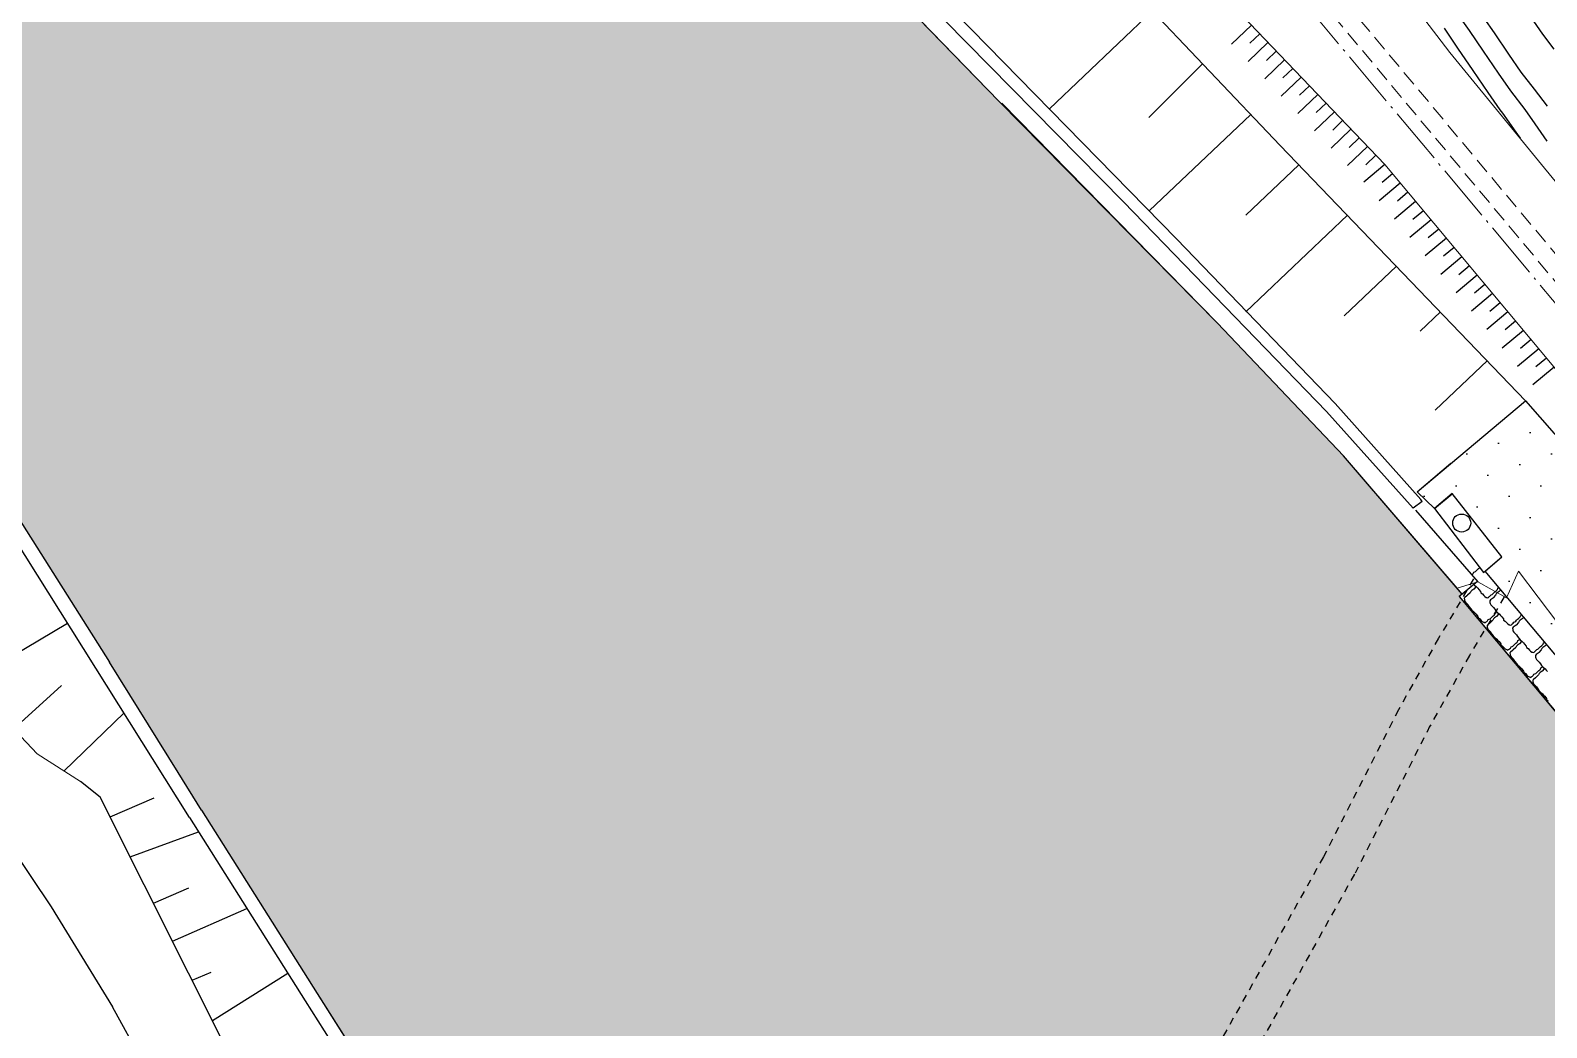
# Model space of a CAD drawing. Header units: millimetres. Extents: x -335 to 64136, y 248 to 109842.
# Drawn here: x 62411.9 to 62475, y 108526.3 to 108567.9 of the extents above; entities that cross this region are included whole.
import ezdxf

# ---------------------------------------------------------------- set-up
doc = ezdxf.new("R2010")
doc.units = ezdxf.units.MM
doc.header["$MEASUREMENT"] = 0
for name, pattern in [('ACAD_ISO04W100', [30, 24, -3, 0, -3]), ('DASHED', [2.25, 2, -0.25]), ('DOT', [0.55, 0.3, -0.25]), ('NASCOSTA', [9.525, 6.35, -3.175])]:
    doc.linetypes.add(name, pattern=pattern)
for name, color, linetype in [('Bâti', 7, 'Continuous'), ('colore lago', 131, 'Continuous'), ('GéoSEBESélec', 6, 'Continuous'), ('Limite fiume', 6, 'Continuous'), ('LIN010TR', 2, 'NASCOSTA'), ('LIN018CO', 6, 'Continuous'), ('LIN018TR', 6, 'NASCOSTA'), ('LIN025CO', 7, 'Continuous'), ('pendenze', 2, 'Continuous'), ('sezioni', 7, 'Continuous'), ('Strade', 7, 'Continuous'), ('TalusHautBas', 7, 'Continuous')]:
    doc.layers.add(name, color=color, linetype=linetype)
doc.layers.add('Colori bordi', color=5, linetype='Continuous', plot=False)
doc.layers.add('no_plot', color=5, linetype='Continuous', plot=False)

# ---------------------------------------------------------------- blocks, each defined once
blk = doc.blocks.new('CIRCLE')
at = {"color": 0}
blk.add_circle((0, 0), 0.375, dxfattribs=at)
at = {"flags": 1}
for tag, p in [('POINTNUMBER', (0, 0)), ('COMMENT', (0, -1.25))]:
    blk.add_attdef(tag, p, '', height=1, dxfattribs=at)

msp = doc.modelspace()

# ---------------------------------------------------------------- hatches: boundary and pattern name
at = {"layer": 'colore lago', "linetype": 'Continuous', "lineweight": 0}
msp.add_hatch(color=256, dxfattribs=at).paths.add_polyline_path([(62547.91499, 108426.77702), (62544.89699, 108437.007), (62544.49299, 108444.65101), (62545.35599, 108452.69902), (62543.608, 108459.60602), (62537.06, 108468.43101), (62530.397, 108473.86201), (62527.61, 108478.06302), (62523.513, 108483.36202), (62517.305, 108489.50902), (62515.162, 108489.28302), (62513.59, 108490.98702), (62513.852, 108495.24602), (62504.85244, 108507.64068), (62496.28243, 108519.44374), (62493.40134, 108518.75703), (62485.50323, 108525.16045), (62484.75786, 108528.28761), (62471.39669, 108544.2803), (62471.5206, 108544.38094), (62471.307, 108544.63003), (62466.582, 108550.14002), (62461.32301, 108555.66903), (62452.23401, 108564.90801), (62445.975, 108571.35503), (62438.59701, 108578.99302), (62431.96801, 108586.05103), (62422.75901, 108596.38303), (62419.61401, 108600.43002), (62408.57901, 108615.91203), (62402.88304, 108625.04872), (62402.43049, 108624.76773), (62397.58935, 108621.76185), (62392.27136, 108618.45989), (62379.58201, 108610.58103), (62385.61987, 108600.91979), (62400.115, 108577.72602), (62397.69103, 108576.19992), (62399.555, 108573.01303), (62400.542, 108570.99702), (62402.182, 108566.64503), (62403.779, 108562.37603), (62405.518, 108558.22802), (62408.196, 108552.88803), (62411.192, 108547.80703), (62415.156, 108541.54003), (62417.6769, 108537.48116), (62418.985, 108535.37502), (62423.804, 108527.74001), (62427.40072, 108522.06605), (62428.917, 108522.33003), (62431.999, 108520.48303), (62435.209, 108517.10302), (62435.248, 108508.37502), (62442.532, 108497.74502), (62448.327, 108490.27102), (62457.902, 108478.10602), (62469.007, 108462.33101), (62468.88999, 108461.98075), (62477.15199, 108449.84302), (62486.86399, 108436.01101), (62496.88899, 108418.53603), (62504.80013, 108403.97449), (62555.46812, 108403.97449), (62553.62499, 108410.28502), (62549.50299, 108421.57802)])
at = {"layer": 'pendenze', "linetype": 'Continuous'}
h = msp.add_hatch(dxfattribs=at)
h.set_pattern_fill('DOTS', color=256, scale=20, angle=-45.0000049, style=0)
h.set_pattern_definition([(314.9999951, (171133.6853, 46447.6744), (1.325825253, 0.441941625), [0, -1.25])])
h.paths.add_polyline_path([(62481.77609, 108535.36651), (62481.2607, 108534.87842), (62472.48262, 108545.338), (62473.178, 108545.93001), (62471.10195, 108548.56562), (62470.36615, 108547.9392), (62469.644, 108548.64402), (62474.16246, 108552.43366), (62480.83097, 108544.83917), (62482.21699, 108543.26069), (62485.02569, 108531.47689)])

# ---------------------------------------------------------------- linework, layer by layer
at = {"layer": 'Bâti', "color": 2, "linetype": 'Continuous'}
for p, q in [((62442.358, 108576.81804), (62459.629, 108559.17104)), ((62452.23401, 108564.90801), (62445.975, 108571.35503)), ((62457.407, 108560.72803), (62447.629, 108570.66004)), ((62461.32301, 108555.66903), (62452.336, 108564.83703)), ((62465.872, 108551.99204), (62457.407, 108560.72803)), ((62459.629, 108559.17104), (62466.22526, 108552.32078)), ((62466.582, 108550.14002), (62461.32301, 108555.66903)), ((62466.22526, 108552.32078), (62469.79671, 108548.31804)), ((62469.47479, 108547.9591), (62465.872, 108551.99204)), ((62471.5206, 108544.38094), (62466.582, 108550.14002)), ((62469.64399, 108548.64403), (62471.052, 108549.83503)), ((62470.36615, 108547.93921), (62471.0979, 108548.5622)), ((62473.17799, 108545.93003), (62471.10194, 108548.56563)), ((62469.85986, 108548.23351), (62469.47479, 108547.9591)), ((62469.579, 108547.87504), (62472.16799, 108544.88404)), ((62469.85986, 108548.23351), (62469.79671, 108548.31804)), ((62470.36615, 108547.93921), (62472.41099, 108545.27704)), ((62417.46254, 108536.71134), (62410.69074, 108547.51148)), ((62411.192, 108547.80705), (62415.15599, 108541.54005)), ((62472.41099, 108545.27704), (62473.17799, 108545.93003)), ((62472.15642, 108544.8974), (62471.5206, 108544.38094)), ((62418.01187, 108536.94186), (62415.15599, 108541.54005)), ((62418.49452, 108535.06547), (62417.46254, 108536.71134)), ((62418.98499, 108535.37504), (62418.01187, 108536.94186)), ((62418.98499, 108535.37504), (62423.80399, 108527.74003)), ((62418.49452, 108535.06547), (62423.31352, 108527.43046)), ((62423.80399, 108527.74003), (62427.98899, 108521.13804)), ((62423.31413, 108527.4295), (62427.1898, 108521.31547))]:
    msp.add_line(p, q, dxfattribs=at)
at = {"layer": 'Bâti', "color": 2, "linetype": 'DOT'}
for p, q in [((62471.995, 108545.00904), (62470.53499, 108542.53704)), ((62473.26745, 108544.2575), (62471.80745, 108541.7855)), ((62470.53499, 108542.53704), (62468.86099, 108539.55304)), ((62471.82417, 108541.81382), (62470.15017, 108538.82981)), ((62468.86099, 108539.55304), (62465.73899, 108533.42304)), ((62470.17925, 108538.88166), (62467.05725, 108532.75165)), ((62465.73899, 108533.42304), (62459.81199, 108522.82104)), ((62467.03126, 108532.7006), (62461.10426, 108522.09861))]:
    msp.add_line(p, q, dxfattribs=at)
at = {"layer": 'Colori bordi', "linetype": 'Continuous', "lineweight": 0, "flags": 128}
for points in [[(62494.043, 108521.362), (62486.495, 108527.481), (62482.972, 108532.63), (62482.017, 108536.24899), (62479.567, 108536.23399), (62477.321, 108539.69), (62478.815, 108540.254), (62477.114, 108542.25), (62476.542, 108543.256), (62476.71184, 108543.94254), (62475.5, 108543.172), (62473.87228, 108545.32893), (62473.367, 108544.22), (62472.168, 108544.884), (62471.307, 108544.63), (62466.582, 108550.14), (62461.323, 108555.66901), (62452.234, 108564.90799), (62445.975, 108571.35501), (62438.597, 108578.993), (62431.968, 108586.051), (62422.759, 108596.383), (62419.614, 108600.43), (62408.579, 108615.912)], [(62485.50323, 108525.16045), (62484.75786, 108528.28761), (62471.39669, 108544.2803), (62471.5206, 108544.38094), (62471.307, 108544.63003), (62466.582, 108550.14002), (62461.32301, 108555.66903), (62452.23401, 108564.90801), (62445.975, 108571.35503), (62438.59701, 108578.99302), (62431.96801, 108586.05103), (62422.75901, 108596.38303), (62419.61401, 108600.43002), (62408.57901, 108615.91203)], [(62411.192, 108547.80703), (62415.156, 108541.54003), (62417.6769, 108537.48116), (62418.985, 108535.37502), (62423.804, 108527.74001), (62427.40072, 108522.06605)], [(62411.192, 108547.80701), (62415.156, 108541.54001), (62417.6769, 108537.48114), (62418.985, 108535.375), (62423.804, 108527.73999), (62427.40072, 108522.06602)]]:
    msp.add_lwpolyline(points, dxfattribs=at)
at = {"layer": 'Limite fiume', "color": 2, "linetype": 'Continuous'}
for p, q in [((62471.5206, 108544.38094), (62471.39669, 108544.2803)), ((62471.39669, 108544.2803), (62484.75786, 108528.28761))]:
    msp.add_line(p, q, dxfattribs=at)
at = {"layer": 'Limite fiume', "color": 2, "linetype": 'Continuous', "flags": 128}
msp.add_lwpolyline([(62481.77609, 108535.36651), (62481.2607, 108534.87842), (62472.48262, 108545.338), (62473.178, 108545.93001), (62471.10195, 108548.56562), (62470.36615, 108547.9392), (62469.644, 108548.64402), (62474.16246, 108552.43366), (62480.83097, 108544.83917), (62482.21699, 108543.26069), (62485.02569, 108531.47689)], close=True, dxfattribs=at)
at = {"layer": 'LIN010TR', "lineweight": 0, "ltscale": 0.1, "flags": 128}
for points in [[(62453.19988, 108579.62708), (62465.89496, 108569.94449), (62482.9458, 108549.53544), (62484.86884, 108547.23366)], [(62452.69098, 108579.07739), (62465.37628, 108569.40225), (62482.9458, 108548.37237), (62484.86884, 108546.07059)]]:
    msp.add_lwpolyline(points, dxfattribs=at)
at = {"layer": 'LIN018CO', "color": 2}
for p, q in [((62462.73825, 108568.08549), (62461.90905, 108567.29224)), ((62463.08389, 108567.72419), (62462.67092, 108567.32913)), ((62463.42952, 108567.36288), (62462.60031, 108566.56964)), ((62463.77515, 108567.00158), (62463.36219, 108566.60653)), ((62464.12078, 108566.64028), (62463.29158, 108565.84703)), ((62464.46642, 108566.27898), (62464.05345, 108565.88393)), ((62464.81205, 108565.91768), (62463.98284, 108565.12443)), ((62465.15768, 108565.55638), (62464.74472, 108565.16133)), ((62465.50331, 108565.19508), (62464.67411, 108564.40183)), ((62466.19458, 108564.47248), (62465.36537, 108563.67923)), ((62465.84895, 108564.83378), (62465.43599, 108564.43873)), ((62466.88584, 108563.74988), (62466.05664, 108562.95663)), ((62466.54021, 108564.11118), (62466.12725, 108563.71613)), ((62467.57711, 108563.02728), (62466.7479, 108562.23403)), ((62467.23148, 108563.38858), (62466.81852, 108562.99352)), ((62467.92274, 108562.66598), (62467.50978, 108562.27092)), ((62468.2998, 108562.27183), (62467.41916, 108561.5361)), ((62468.62037, 108561.88812), (62468.18179, 108561.52171)), ((62468.94094, 108561.50441), (62468.0603, 108560.76868)), ((62469.26151, 108561.1207), (62468.82294, 108560.75429)), ((62469.58209, 108560.73699), (62468.70145, 108560.00126)), ((62470.22323, 108559.96957), (62469.34259, 108559.23384)), ((62469.90266, 108560.35328), (62469.46408, 108559.98687)), ((62470.86438, 108559.20215), (62469.98374, 108558.46642)), ((62470.5438, 108559.58586), (62470.10523, 108559.21945)), ((62471.18495, 108558.81844), (62470.74637, 108558.45203)), ((62471.50552, 108558.43473), (62470.62488, 108557.699)), ((62471.82609, 108558.05102), (62471.38752, 108557.68461)), ((62472.14667, 108557.66731), (62471.26603, 108556.93158)), ((62472.78781, 108556.89989), (62471.90717, 108556.16416)), ((62472.46724, 108557.2836), (62472.02866, 108556.91719)), ((62473.42896, 108556.13247), (62472.54832, 108555.39674)), ((62473.10838, 108556.51618), (62472.66981, 108556.14977)), ((62473.74953, 108555.74876), (62473.31095, 108555.38235)), ((62474.0701, 108555.36505), (62473.18946, 108554.62932)), ((62474.39067, 108554.98134), (62473.9521, 108554.61493)), ((62474.71125, 108554.59763), (62473.83061, 108553.8619)), ((62475.03182, 108554.21392), (62474.59324, 108553.84751)), ((62475.35239, 108553.83021), (62474.47175, 108553.09448))]:
    msp.add_line(p, q, dxfattribs=at)
at = {"layer": 'LIN018TR', "linetype": 'ACAD_ISO04W100', "lineweight": 0, "ltscale": 0.1, "flags": 128}
msp.add_lwpolyline([(62454.89645, 108581.04449), (62481.93842, 108548.67654), (62484.86884, 108545.16897)], dxfattribs=at)
at = {"layer": 'LIN025CO', "color": 2, "linetype": 'Continuous', "lineweight": 0}
msp.add_line((62412.14681, 108537.71522), (62413.94448, 108536.56433), dxfattribs=at)
at = {"layer": 'no_plot', "flags": 128}
for points in [[(62469.4919, 108574.1067), (62469.82354, 108573.71184), (62471.31401, 108571.93727), (62472.15444, 108570.94443), (62472.20604, 108570.87831), (62472.74856, 108570.24662), (62473.42779, 108569.47891), (62474.06761, 108568.75412), (62474.49188, 108568.25122), (62474.86664, 108567.7076), (62475.3349, 108567.0891)], [(62475.07304, 108564.7116), (62474.52934, 108565.41814), (62473.97978, 108566.1319), (62473.97978, 108566.1319), (62473.45912, 108566.88271), (62472.8623, 108567.76501), (62472.43205, 108568.37702), (62472.43205, 108568.37702), (62471.83304, 108569.06812), (62471.14527, 108569.8559), (62471.14527, 108569.8559), (62470.97456, 108570.07464), (62470.45092, 108570.70103), (62469.81035, 108571.44995), (62469.4919, 108571.82227)], [(62471.40213, 108568.43991), (62471.81249, 108567.86356), (62472.39912, 108566.99964), (62473.02081, 108566.08189), (62473.53634, 108565.34405), (62474.13647, 108564.56441), (62474.55328, 108563.97046), (62475.04498, 108563.24541)], [(62470.76698, 108567.95388), (62471.32859, 108567.1322), (62471.9649, 108566.19032), (62472.58373, 108565.2808), (62473.09291, 108564.5562), (62473.19989, 108564.41722), (62473.75972, 108563.62513), (62473.93375, 108563.37105)]]:
    msp.add_lwpolyline(points, dxfattribs=at)
at = {"layer": 'pendenze', "linetype": 'Continuous'}
for p, q in [((62458.62067, 108568.67708), (62454.31954, 108564.59609)), ((62460.70598, 108566.47928), (62458.46549, 108564.23879)), ((62462.71131, 108564.36579), (62458.47696, 108560.34815)), ((62464.71803, 108562.26395), (62462.50148, 108560.16085)), ((62466.74442, 108560.16231), (62462.50618, 108556.141)), ((62468.78373, 108558.04725), (62466.5983, 108555.97367)), ((62470.6204, 108556.14237), (62469.7679, 108555.3335)), ((62472.57779, 108554.11226), (62470.39236, 108552.03869)), ((62409.4705, 108540.82815), (62413.414, 108543.16825)), ((62411.16226, 108538.74953), (62413.15963, 108540.56325)), ((62413.25822, 108537.00368), (62415.76211, 108539.42331)), ((62415.17961, 108535.0949), (62417.01515, 108535.88922)), ((62416.01772, 108533.42694), (62418.86876, 108534.47253)), ((62416.98697, 108531.49796), (62418.46367, 108532.13699)), ((62417.78529, 108529.90919), (62420.88468, 108531.27859)), ((62418.60214, 108528.28355), (62419.39814, 108528.62802)), ((62419.44438, 108526.60735), (62422.58277, 108528.58822))]:
    msp.add_line(p, q, dxfattribs=at)
at = {"layer": 'pendenze', "linetype": 'Continuous', "flags": 128}
for points in [[(62471.90816, 108545.18422), (62471.91771, 108545.19252), (62471.93739, 108545.20964), (62471.97282, 108545.24044), (62472.00191, 108545.28647), (62472.04367, 108545.30204), (62472.07858, 108545.32548), (62472.11845, 108545.36706), (62472.15781, 108545.40128), (62472.20111, 108545.43892), (62472.2444, 108545.47657), (62472.25239, 108545.48352)], [(62472.1044, 108544.69086), (62472.08761, 108544.67874), (62471.99999, 108544.58873), (62471.92178, 108544.52765), (62471.87849, 108544.49), (62471.84888, 108544.43661), (62471.74894, 108544.32898), (62471.71746, 108544.3016), (62471.63531, 108544.23709), (62471.60725, 108544.20578), (62471.61341, 108544.13509), (62471.62163, 108544.09384), (62471.65483, 108544.03975), (62471.71012, 108543.98412), (62471.7654, 108543.92849), (62471.81178, 108543.85129), (62471.86604, 108543.78094), (62471.92423, 108543.71401), (62472.00792, 108543.6416), (62472.05978, 108543.58991), (62472.10428, 108543.53872), (62472.17565, 108543.44869), (62472.18336, 108543.40008), (62472.24994, 108543.34736), (62472.31549, 108543.27991), (62472.35708, 108543.24003), (62472.4139, 108543.20647), (62472.4139, 108543.20647), (62472.43204, 108543.20151), (62472.47517, 108543.1837), (62472.50614, 108543.20372), (62472.52582, 108543.22083), (62472.5455, 108543.23794), (62472.58093, 108543.26874), (62472.61002, 108543.31477), (62472.65178, 108543.33034), (62472.68669, 108543.35378), (62472.72656, 108543.39536), (62472.76592, 108543.42958), (62472.80922, 108543.46723), (62472.85251, 108543.50487), (62472.88007, 108543.52883), (62472.89495, 108543.58325), (62472.9338, 108543.61011), (62472.96491, 108543.63716)], [(62472.01077, 108544.7791), (62472.03617, 108544.74989), (62472.11986, 108544.67748), (62472.17172, 108544.62579), (62472.21622, 108544.57461), (62472.28759, 108544.48457), (62472.29529, 108544.43596), (62472.36187, 108544.38324), (62472.42742, 108544.31579), (62472.46901, 108544.27591), (62472.52583, 108544.24235), (62472.52583, 108544.24235), (62472.54398, 108544.23739), (62472.5871, 108544.21958), (62472.61808, 108544.2396), (62472.63776, 108544.25671), (62472.65744, 108544.27382), (62472.69286, 108544.30462), (62472.72196, 108544.35065), (62472.76371, 108544.36622), (62472.79862, 108544.38966), (62472.8385, 108544.43124), (62472.87786, 108544.46546), (62472.92115, 108544.50311), (62472.96445, 108544.54075), (62472.992, 108544.56471), (62473.00689, 108544.61913), (62473.04574, 108544.64599), (62473.05593, 108544.65486)], [(62473.13574, 108544.55977), (62473.06353, 108544.48559), (62472.98532, 108544.42451), (62472.94202, 108544.38686), (62472.91242, 108544.33347), (62472.81248, 108544.22584), (62472.78099, 108544.19846), (62472.69885, 108544.13395), (62472.67078, 108544.10264), (62472.67695, 108544.03195), (62472.68517, 108543.99071), (62472.71837, 108543.93662), (62472.77365, 108543.88098), (62472.82893, 108543.82535), (62472.87532, 108543.74816), (62472.92957, 108543.6778), (62472.98777, 108543.61087), (62473.07146, 108543.53846), (62473.12332, 108543.48677), (62473.16782, 108543.43559), (62473.23919, 108543.34555), (62473.24689, 108543.29694), (62473.31347, 108543.24422), (62473.37902, 108543.17677), (62473.42061, 108543.13689), (62473.47743, 108543.10333), (62473.47743, 108543.10333), (62473.49557, 108543.09837), (62473.5387, 108543.08056), (62473.56968, 108543.10058), (62473.58936, 108543.11769), (62473.60904, 108543.1348), (62473.64446, 108543.1656), (62473.67355, 108543.21163), (62473.71531, 108543.2272), (62473.75022, 108543.25064), (62473.7901, 108543.29222), (62473.82946, 108543.32645), (62473.87275, 108543.36409), (62473.91605, 108543.40173), (62473.9436, 108543.42569), (62473.95849, 108543.48011), (62473.99734, 108543.50698), (62474.01002, 108543.51801)], [(62473.056, 108543.55184), (62473.03921, 108543.53972), (62472.95159, 108543.44971), (62472.87338, 108543.38863), (62472.83009, 108543.35098), (62472.80048, 108543.29759), (62472.70054, 108543.18996), (62472.66905, 108543.16258), (62472.58691, 108543.09807), (62472.55885, 108543.06676), (62472.56501, 108542.99607), (62472.57323, 108542.95482), (62472.60643, 108542.90074), (62472.66172, 108542.8451), (62472.717, 108542.78947), (62472.76338, 108542.71227), (62472.81764, 108542.64192), (62472.87583, 108542.57499), (62472.95952, 108542.50258), (62473.01138, 108542.45089), (62473.05588, 108542.39971), (62473.12725, 108542.30967), (62473.13496, 108542.26106), (62473.20153, 108542.20834), (62473.26709, 108542.14089), (62473.30868, 108542.10101), (62473.3655, 108542.06745), (62473.3655, 108542.06745), (62473.38364, 108542.06249), (62473.42677, 108542.04468), (62473.45774, 108542.0647), (62473.47742, 108542.08181), (62473.4971, 108542.09892), (62473.53253, 108542.12972), (62473.56162, 108542.17575), (62473.60338, 108542.19132), (62473.63829, 108542.21476), (62473.67816, 108542.25634), (62473.71752, 108542.29056), (62473.76082, 108542.32821), (62473.80411, 108542.36585), (62473.83167, 108542.38981), (62473.84655, 108542.44423), (62473.8854, 108542.47109), (62473.91651, 108542.49814)], [(62474.08965, 108543.42313), (62474.01513, 108543.34658), (62473.93692, 108543.28549), (62473.89362, 108543.24785), (62473.86402, 108543.19445), (62473.76408, 108543.08682), (62473.73259, 108543.05944), (62473.65045, 108542.99493), (62473.62238, 108542.96362), (62473.62855, 108542.89293), (62473.63676, 108542.85169), (62473.66997, 108542.7976), (62473.72525, 108542.74197), (62473.78053, 108542.68633), (62473.82692, 108542.60914), (62473.88117, 108542.53879), (62473.93937, 108542.47186), (62474.02306, 108542.39945), (62474.07492, 108542.34775), (62474.11942, 108542.29657), (62474.19079, 108542.20653), (62474.19849, 108542.15792), (62474.26507, 108542.1052), (62474.33062, 108542.03776), (62474.37221, 108541.99787), (62474.42903, 108541.96432), (62474.42903, 108541.96432), (62474.44717, 108541.95935), (62474.4903, 108541.94154), (62474.52128, 108541.96156), (62474.54096, 108541.97867), (62474.56064, 108541.99578), (62474.59606, 108542.02658), (62474.62515, 108542.07262), (62474.66691, 108542.08818), (62474.70182, 108542.11162), (62474.7417, 108542.1532), (62474.78106, 108542.18743), (62474.82435, 108542.22507), (62474.86765, 108542.26272), (62474.8952, 108542.28667), (62474.91009, 108542.34109), (62474.94893, 108542.36796), (62474.96412, 108542.38115)], [(62474.0076, 108542.41282), (62473.99081, 108542.4007), (62473.90319, 108542.31069), (62473.82498, 108542.24961), (62473.78169, 108542.21196), (62473.75208, 108542.15857), (62473.65214, 108542.05094), (62473.62065, 108542.02356), (62473.53851, 108541.95905), (62473.51045, 108541.92774), (62473.51661, 108541.85705), (62473.52483, 108541.81581), (62473.55803, 108541.76172), (62473.61332, 108541.70608), (62473.6686, 108541.65045), (62473.71498, 108541.57325), (62473.76924, 108541.5029), (62473.82743, 108541.43597), (62473.91112, 108541.36356), (62473.96298, 108541.31187), (62474.00748, 108541.26069), (62474.07885, 108541.17065), (62474.08656, 108541.12204), (62474.15313, 108541.06932), (62474.21869, 108541.00187), (62474.26028, 108540.96199), (62474.3171, 108540.92843), (62474.3171, 108540.92843), (62474.33524, 108540.92347), (62474.37837, 108540.90566), (62474.40934, 108540.92568), (62474.42902, 108540.94279), (62474.4487, 108540.9599), (62474.48413, 108540.9907), (62474.51322, 108541.03673), (62474.55498, 108541.0523), (62474.58989, 108541.07574), (62474.62976, 108541.11732), (62474.66912, 108541.15155), (62474.71242, 108541.18919), (62474.75571, 108541.22683), (62474.78327, 108541.25079), (62474.79815, 108541.30521), (62474.837, 108541.33207), (62474.86811, 108541.35912)], [(62475.04356, 108542.28649), (62474.96673, 108542.20756), (62474.88852, 108542.14647), (62474.84522, 108542.10883), (62474.81562, 108542.05543), (62474.71568, 108541.9478), (62474.68419, 108541.92042), (62474.60205, 108541.85592), (62474.57398, 108541.8246), (62474.58015, 108541.75392), (62474.58836, 108541.71267), (62474.62157, 108541.65858), (62474.67685, 108541.60295), (62474.73213, 108541.54731), (62474.77852, 108541.47012), (62474.83277, 108541.39977), (62474.89097, 108541.33284), (62474.97466, 108541.26043), (62475.02652, 108541.20873), (62475.07102, 108541.15755)], [(62474.9592, 108541.2738), (62474.94241, 108541.26168), (62474.85479, 108541.17167), (62474.77658, 108541.11059), (62474.73329, 108541.07294), (62474.70368, 108541.01955), (62474.60374, 108540.91192), (62474.57225, 108540.88454), (62474.49011, 108540.82003), (62474.46204, 108540.78872), (62474.46821, 108540.71803), (62474.47643, 108540.67679), (62474.50963, 108540.6227), (62474.56491, 108540.56706), (62474.6202, 108540.51143), (62474.66658, 108540.43424), (62474.72084, 108540.36388), (62474.77903, 108540.29696), (62474.86272, 108540.22455), (62474.91458, 108540.17285), (62474.95908, 108540.12167), (62475.03045, 108540.03163), (62475.03816, 108539.98302), (62475.10473, 108539.9303)]]:
    msp.add_lwpolyline(points, dxfattribs=at)
at = {"layer": 'sezioni', "linetype": 'Continuous', "lineweight": 0}
for p, q in [((62471.01014, 108566.94975), (62490.28679, 108543.35385)), ((62468.2998, 108562.27183), (62482.70149, 108545.03369))]:
    msp.add_line(p, q, dxfattribs=at)
at = {"layer": 'sezioni', "linetype": 'Continuous', "lineweight": 0, "flags": 128}
msp.add_lwpolyline([(62468.2998, 108562.27183), (62452.36468, 108578.92931), (62458.03451, 108583.6662), (62469.779, 108568.53902), (62471.01014, 108566.94975)], dxfattribs=at)
at = {"layer": 'Strade', "color": 2, "linetype": 'Continuous'}
msp.add_line((62416.59617, 108524.80243), (62415.28722, 108527.17679), dxfattribs=at)
at = {"layer": 'Strade', "color": 2, "linetype": 'Continuous', "flags": 128}
msp.add_lwpolyline([(62406.61499, 108540.43704), (62412.72799, 108531.35104), (62415.28722, 108527.17679)], dxfattribs=at)
at = {"layer": 'TalusHautBas', "color": 2, "linetype": 'Continuous'}
for p, q in [((62453.56922, 108574.00102), (62463.936, 108563.07503)), ((62474.16246, 108552.43366), (62463.936, 108563.07503)), ((62412.14681, 108537.71522), (62410.54399, 108539.39904)), ((62414.76499, 108535.92004), (62413.94448, 108536.56433)), ((62422.68399, 108520.16004), (62414.76499, 108535.92004))]:
    msp.add_line(p, q, dxfattribs=at)

# ---------------------------------------------------------------- block references
at = {"layer": 'GéoSEBESélec', "linetype": 'DASHED', "rotation": 359.9999950960212}
msp.add_blockref('CIRCLE', (62471.49999, 108547.33904), dxfattribs=at)

doc.saveas('drawing.dxf')
